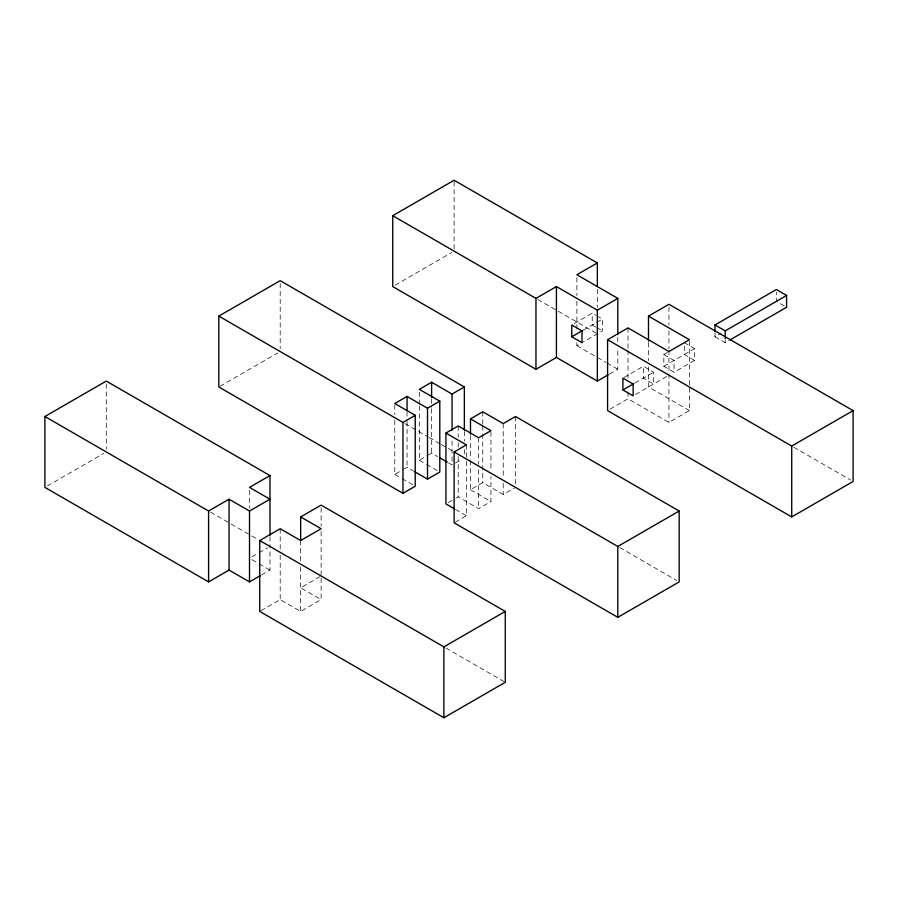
<?xml version="1.0" encoding="UTF-8"?>
<svg xmlns="http://www.w3.org/2000/svg" width="898" height="898" viewBox="0 0 898 898"><rect width="100%" height="100%" fill="white"/><g stroke="black" fill="none" stroke-linecap="round" stroke-linejoin="round"><path stroke-width="0.67" stroke-dasharray="4.49 3.37" d="M47.302 485.998L103.876 453.344M220.021 386.286L277.796 352.936M395.142 285.182L451.705 252.529M574.17 323.572L592.22 313.155L595.632 315.119M583.195 330.172L602.457 319.059L602.457 330.868L581.691 342.856M576.875 342.856L576.875 345.64L580.49 343.552M251.911 556.883L257.928 553.404M259.14 552.708L267.559 547.847M394.783 420.197L394.783 474.402L402.596 469.89M403.707 469.239L407.052 467.308L413.069 470.788M419.332 406.019L419.332 460.225L427.145 455.713M428.256 455.073L431.612 453.131L437.629 456.611M261.543 574.945L269.972 570.084L269.972 549.239M455.421 463.02L462.111 459.147M609.372 374.129L617.802 369.269L617.802 348.413M624.121 377.429L643.372 366.305L653.609 372.221L653.609 384.03L643.372 378.125L643.372 366.305M684.298 342.688L694.524 348.592L694.524 360.401L674.072 372.221L663.835 366.305L663.835 354.497L667.45 352.409M634.953 382.986L653.609 372.221M663.835 366.305L694.524 348.592M714.988 332.844L714.988 336.772L721.004 333.304M260.936 610.73L280.198 599.617L300.662 611.426L321.125 599.617L321.125 575.988L300.662 587.797L321.125 599.617M448.27 502.577L452.951 499.883M456.162 498.02L458.204 496.841L478.668 508.661L490.948 501.567L490.948 476.557M470.485 460.573L470.485 489.758L482.765 482.664L503.217 494.484L514.386 488.041M609.978 409.219L628.028 398.791L668.954 422.419L689.417 410.611L689.417 386.982M635.56 394.458L668.954 375.173M714.988 336.772L725.225 342.688L728.828 340.6M455.23 522.187L466.388 515.744L466.388 458.766M784.324 305.937L776.377 301.335L776.377 292.153M694.524 360.401L684.298 354.497L684.298 345.303M596.777 315.782L602.457 319.059M663.835 354.497L674.072 360.401L674.072 372.221M595.632 326.928L592.22 324.964L592.22 313.155M596.777 327.59L602.457 330.868M537.868 299.483L596.126 333.124M793.742 447.215L850.675 480.082M576.875 345.64L596.137 356.753M597.338 357.449L605.768 362.309M606.969 363.005L617.802 369.269M689.417 410.611L648.491 386.982L648.491 366.137M404.987 423.587L427.998 436.877M429.21 437.573L440.121 443.87M441.322 444.566L453.445 451.571M619.777 547.589L676.755 580.501M448.461 462.863L452.064 464.951L452.064 438.538M419.332 460.225L425.349 463.694M426.55 464.389L437.382 470.642M470.485 489.758L490.948 501.567M394.783 474.402L400.8 477.871M402.001 478.567L412.833 484.819M455.555 509.492L466.388 515.744M210.559 512.152L229.955 523.354M231.168 524.062L250.564 535.253M251.777 535.96L257.838 539.462M445.902 648.03L504.059 681.604M251.911 559.656L257.928 563.136M259.14 563.832L269.972 570.084M725.225 340.061L725.225 342.688M689.417 341.117L689.417 385.59M668.954 307.071L668.954 325.143M668.954 330.7L668.954 348.761M668.954 350.153L668.954 372.389M668.954 373.781L668.954 422.419M648.491 342.508L648.491 360.581M628.028 327.916L628.028 348.761M628.028 350.153L628.028 377.946M628.028 391.842L628.028 398.791M617.802 337.3L617.802 342.856M597.338 289.347L597.338 307.419M576.875 277.538L576.875 295.61M576.875 301.167L576.875 328.96M515.497 416.515L515.497 484.617M503.217 423.598L503.217 477.803M503.217 483.36L503.217 494.484M490.948 432.084L490.948 470.99M482.765 411.789L482.765 424.294M482.765 425.686L482.765 432.634M482.765 434.026L482.765 482.664M478.668 437.775L478.668 464.187M478.668 469.744L478.668 508.661M470.485 435.552L470.485 459.181M466.388 444.869L466.388 457.374M464.345 431.455L464.345 441.187M464.345 449.516L464.345 455.084M458.204 425.966L458.204 437.079M458.204 442.647L458.204 448.203M458.204 456.543L458.204 496.841M454.119 181.643L454.119 249.745M431.612 398.936L431.612 407.277M431.612 408.657L431.612 453.131M419.332 392.123L419.332 404.628M407.052 411.722L407.052 420.062M407.052 421.443L407.052 467.308M394.783 404.908L394.783 414.64M321.125 507.886L321.125 525.959M321.125 531.515L321.125 574.597M300.662 540.551L300.662 561.396M300.662 566.952L300.662 611.426M280.198 283.442L280.198 348.761M280.198 528.731L280.198 549.587M280.198 555.144L280.198 599.617M269.972 536.723L269.972 547.847M249.509 490.173L249.509 508.234M106.278 383.85L106.278 449.18"/><path stroke-width="1.35" d="M260.341 575.64L249.509 581.893L229.046 570.084L208.583 581.893L44.9 487.389L44.9 416.515L106.278 381.078L269.972 475.581L269.972 535.343M414.281 471.484L427.515 479.128L439.796 472.034L439.796 401.159L427.515 408.242L407.052 396.433L394.783 403.516L415.235 415.336L415.235 486.211L402.966 493.294L218.82 386.982L218.82 316.107L280.198 280.67L464.345 386.982L464.345 430.063M608.17 374.825L597.338 381.078L556.423 357.449L535.96 369.269L392.729 286.574L392.729 215.7L454.119 180.251L597.338 262.946L597.338 286.574M392.729 215.7L535.96 298.383L556.423 286.574L597.338 310.203L617.802 298.383L617.802 334.516M597.338 262.946L576.875 274.754L617.802 298.383M44.9 416.515L208.583 511.018L229.046 499.209L249.509 511.018L269.972 499.209L249.509 487.389L269.972 475.581M464.345 386.982L452.064 394.065L431.612 382.256L419.332 389.339L439.796 401.159M218.82 316.107L402.966 422.419L415.235 415.336M571.768 336.772L581.994 342.688L581.994 330.868L571.768 324.964L571.768 336.772L582.6 330.52M300.662 516.922L321.125 505.114L505.271 611.426L505.271 682.3L443.881 717.749L259.735 611.426L259.735 540.551L280.198 528.731L300.662 540.551L321.125 528.731L300.662 516.922L300.662 540.551M454.354 508.796L445.936 503.935L445.936 433.049L458.204 425.966L478.668 437.775L490.948 430.692L470.485 418.872L470.485 434.161M470.485 418.872L482.765 411.789L503.217 423.598L515.497 416.515L679.18 511.018L679.18 581.893L617.802 617.33L454.119 522.827L454.119 451.952L466.388 444.869L445.936 433.049M648.491 316.107L668.954 304.287L853.1 410.611L853.1 481.485L791.722 516.922L607.576 410.611L607.576 339.725L628.028 327.916L668.954 351.545L689.417 339.725L648.491 316.107L648.491 341.117M714.988 331.53L714.988 324.964L776.377 289.526L786.603 295.431L786.603 307.251L730.029 339.904M622.92 389.934L633.146 395.838L633.146 384.03L622.92 378.125L622.92 389.934L633.752 383.682M714.988 324.964L725.225 330.868L786.603 295.431M259.735 540.551L443.881 646.863L505.271 611.426M454.119 451.952L617.802 546.455L679.18 511.018M607.576 339.725L791.722 446.048L853.1 410.611M440.031 458.002L447.26 462.167M791.722 446.048L791.722 516.922M725.225 330.868L725.225 338.748M617.802 546.455L617.802 617.33M597.338 310.203L597.338 381.078M556.423 286.574L556.423 357.449M535.96 298.383L535.96 369.269M452.064 394.065L452.064 430.198M443.881 646.863L443.881 717.749M431.612 382.256L431.612 397.545M427.515 408.242L427.515 479.128M407.052 396.433L407.052 410.33M402.966 422.419L402.966 493.294M249.509 511.018L249.509 581.893M229.046 499.209L229.046 570.084M208.583 511.018L208.583 581.893"/></g></svg>
